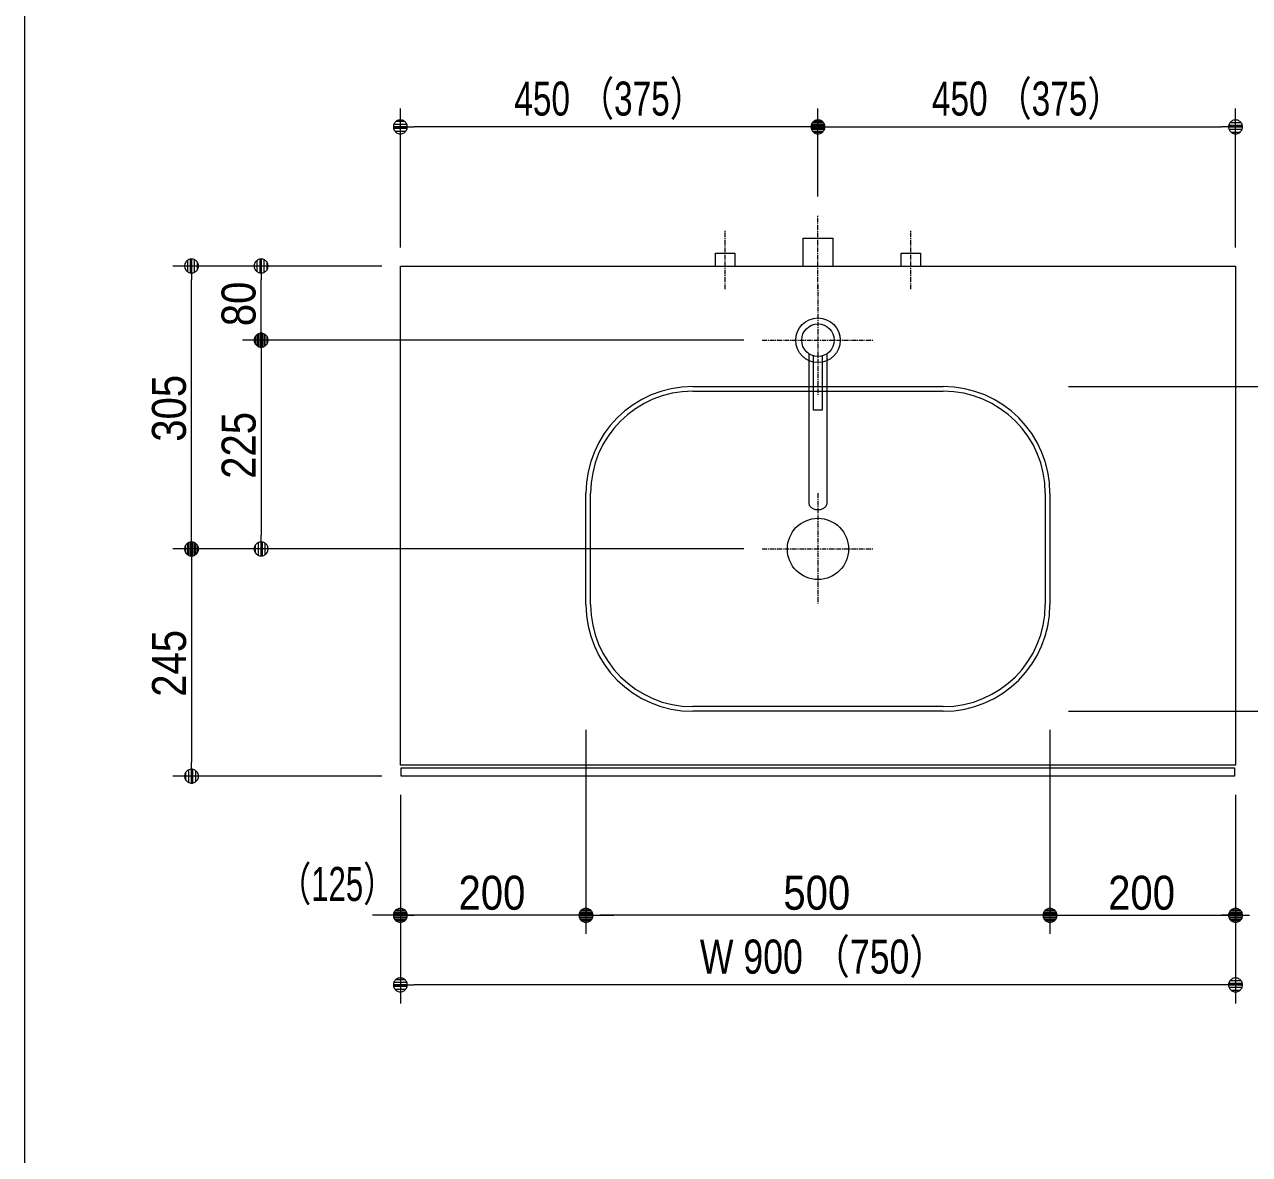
# Model space of a CAD drawing. Units: millimetres, scale not verified. Extents: x -6062 to 6062, y -3045 to 3045.
# Drawn here: x -368 to 953, y -778 to 440 of the extents above; entities that cross this region are included whole.
import ezdxf
from ezdxf.enums import TextEntityAlignment as Align

# ---------------------------------------------------------------- set-up
doc = ezdxf.new("R2010")
doc.units = ezdxf.units.MM
doc.header["$LTSCALE"] = 20
doc.linetypes.add('CHAIN1', pattern=[8, 5, -1, 1, -1])
for name, color, linetype, lineweight in [('0-0_1図面枠', 7, 'Continuous', 9), ('0-1_5ボウル・キャビネット', 7, 'Continuous', 9), ('0-2_2寸法-1', 7, 'Continuous', 9), ('0-3_0', 7, 'Continuous', 9), ('0-4_2寸法-2', 7, 'Continuous', 9), ('0-5_4給排水', 7, 'Continuous', 9)]:
    doc.layers.add(name, color=color, linetype=linetype, lineweight=lineweight)
doc.styles.add('ＭＳ Ｐゴシック', font='')
doc.styles.get('ＭＳ Ｐゴシック').set_extended_font_data('MS PGothic')

# ---------------------------------------------------------------- blocks, each defined once
blk = doc.blocks.new('グループ-4')
at = {"layer": '0-0_1図面枠'}
blk.add_line((28400, 41000), (28400, -48600), dxfattribs=at)
blk = doc.blocks.new('_Dot')
at = {"layer": '0-3_0'}
for p, q in [((-10, 0), (-20, 0)), ((9.78, 2), (-9.78, 2)), ((7.99, 6), (-7.99, 6)), ((9.16, -3.98), (-9.16, -3.98)), ((6, -7.98), (-6, -7.98))]:
    blk.add_line(p, q, dxfattribs=at)
for points in [[(10, 0), (9.92, 1.25), (9.69, 2.49), (9.3, 3.68), (8.76, 4.82), (8.09, 5.88), (7.29, 6.85), (6.37, 7.71), (5.36, 8.44), (4.26, 9.05), (3.09, 9.51), (1.87, 9.82), (0.63, 9.98), (-0.63, 9.98), (-1.87, 9.82), (-3.09, 9.51), (-4.26, 9.05), (-5.36, 8.44), (-6.37, 7.71), (-7.29, 6.85), (-8.09, 5.88), (-8.76, 4.82), (-9.3, 3.68), (-9.69, 2.49), (-9.92, 1.25), (-10, 0), (0, 0)], [(-10, 0), (-9.92, -1.25), (-9.69, -2.49), (-9.3, -3.68), (-8.76, -4.82), (-8.09, -5.88), (-7.29, -6.85), (-6.37, -7.71), (-5.36, -8.44), (-4.26, -9.05), (-3.09, -9.51), (-1.87, -9.82), (-0.63, -9.98), (0.63, -9.98), (1.87, -9.82), (3.09, -9.51), (4.26, -9.05), (5.36, -8.44), (6.37, -7.71), (7.29, -6.85), (8.09, -5.88), (8.76, -4.82), (9.3, -3.68), (9.69, -2.49), (9.92, -1.25), (10, 0), (0, 0)]]:
    blk.add_lwpolyline(points, close=True, dxfattribs=at)
blk = doc.blocks.new('グループ-54')
at = {"layer": '0-1_5ボウル・キャビネット'}
for p, q in [((42800, 1000), (48200, 1000)), ((42800, 900), (48200, 900)), ((40500, -3700), (40500, -1300)), ((40600, -3700), (40600, -1300)), ((50400, -1300), (50400, -3700)), ((50500, -1300), (50500, -3700)), ((48200, -5900), (42800, -5900)), ((48200, -6000), (42800, -6000))]:
    blk.add_line(p, q, dxfattribs=at)
for centre, radius, start, end in [((42800, -1300), 2300, 90, 180), ((42800, -1300), 2200, 90, 180), ((48200, -1300), 2300, 0, 90), ((48200, -1300), 2200, 0, 90), ((42800, -3700), 2300, 180, 270), ((42800, -3700), 2200, 180, 270), ((48200, -3700), 2300, 270, 0), ((48200, -3700), 2200, 270, 0)]:
    blk.add_arc(centre, radius, start, end, dxfattribs=at)
blk = doc.blocks.new('グループ-55')
at = {"layer": '0-1_5ボウル・キャビネット', "linetype": 'CHAIN1'}
for p, q in [((45500, -1300), (45500, -3700)), ((44300, -2500), (46700, -2500))]:
    blk.add_line(p, q, dxfattribs=at)
at = {"layer": '0-1_5ボウル・キャビネット'}
blk.add_circle((45500, -2500), 660, dxfattribs=at)
blk = doc.blocks.new('グループ-56')
at = {"layer": '0-1_5ボウル・キャビネット'}
for name in ['グループ-54', 'グループ-55']:
    blk.add_blockref(name, (0, 0), dxfattribs=at)
blk = doc.blocks.new('グループ-65')
at = {"layer": '0-5_4給排水', "linetype": 'CHAIN1'}
for p, q in [((45500, 3200), (45500, 800)), ((45500, 3200), (45500, 800)), ((44300, 2000), (46700, 2000)), ((44300, 2000), (46700, 2000))]:
    blk.add_line(p, q, dxfattribs=at)
at = {"layer": '0-5_4給排水'}
for points in [[(45300, 1712.8), (45300, -1500), (45300.8, -1513.8), (45303.3, -1527.9), (45307.7, -1542.2), (45314, -1556.4), (45322.3, -1570.4), (45332.6, -1583.8), (45344.7, -1596.6), (45358.6, -1608.3), (45373.9, -1618.9), (45390.6, -1628.2), (45408.1, -1636.1), (45426.4, -1642.5), (45445, -1647.3), (45463.6, -1650.7), (45482, -1652.6), (45500, -1653.2), (45518, -1652.6), (45536.4, -1650.7), (45555, -1647.3), (45573.6, -1642.5), (45591.9, -1636.1), (45609.4, -1628.2), (45626.1, -1618.9), (45641.4, -1608.3), (45655.3, -1596.6), (45667.4, -1583.8), (45677.7, -1570.4), (45686, -1556.4), (45692.3, -1542.2), (45696.7, -1527.9), (45699.2, -1513.8), (45700, -1500), (45700, 1712.8)], [(45300, 1712.8), (45300, -1500), (45300.8, -1513.8), (45303.3, -1527.9), (45307.7, -1542.2), (45314, -1556.4), (45322.3, -1570.4), (45332.6, -1583.8), (45344.7, -1596.6), (45358.6, -1608.3), (45373.9, -1618.9), (45390.6, -1628.2), (45408.1, -1636.1), (45426.4, -1642.5), (45445, -1647.3), (45463.6, -1650.7), (45482, -1652.6), (45500, -1653.2), (45518, -1652.6), (45536.4, -1650.7), (45555, -1647.3), (45573.6, -1642.5), (45591.9, -1636.1), (45609.4, -1628.2), (45626.1, -1618.9), (45641.4, -1608.3), (45655.3, -1596.6), (45667.4, -1583.8), (45677.7, -1570.4), (45686, -1556.4), (45692.3, -1542.2), (45696.7, -1527.9), (45699.2, -1513.8), (45700, -1500), (45700, 1712.8)], [(45400, 1664.6), (45400, 500), (45600, 500), (45600, 1664.6)], [(45400, 1664.6), (45400, 500), (45600, 500), (45600, 1664.6)]]:
    blk.add_lwpolyline(points, dxfattribs=at)
for radius in [480, 480, 350, 350]:
    blk.add_circle((45500, 2000), radius, dxfattribs=at)
blk = doc.blocks.new('グループ-74')
at = {"layer": '0-5_4給排水', "linetype": 'CHAIN1'}
blk.add_line((45500, 3100), (45500, 4700), dxfattribs=at)
at = {"layer": '0-5_4給排水'}
blk.add_lwpolyline([(45180, 3600), (45180, 4200), (45820, 4200), (45820, 3600)], dxfattribs=at)
blk = doc.blocks.new('止水栓_平面_W100')
at = {"layer": '0-5_4給排水', "linetype": 'CHAIN1'}
for p, q in [((-2000, -500), (-2000, 780)), ((2000, -500), (2000, 780))]:
    blk.add_line(p, q, dxfattribs=at)
at = {"layer": '0-5_4給排水'}
for points in [[(-2210, 0), (-2210, 280), (-1790, 280), (-1790, 0)], [(1790, 0), (1790, 280), (2210, 280), (2210, 0)]]:
    blk.add_lwpolyline(points, dxfattribs=at)

msp = doc.modelspace()

# ---------------------------------------------------------------- linework, layer by layer
at = {"layer": '0-1_5ボウル・キャビネット'}
for points in [[(37.5, 180), (937.5, 180), (937.5, -358), (37.5, -358)], [(38.5, -361), (936.5, -361), (936.5, -370), (38.5, -370)]]:
    msp.add_lwpolyline(points, close=True, dxfattribs=at)
at = {"layer": '0-2_2寸法-1'}
for p, q in [((37.5, 200), (37.5, 350)), ((487.5, 255), (487.5, 350)), ((487.5, 255), (487.5, 350)), ((937.5, 200), (937.5, 350)), ((472.49, 330), (52.51, 330)), ((502.51, 330), (922.49, 330)), ((-132.5, 180), (-207.5, 180)), ((17.5, 180), (-132.5, 180)), ((-187.5, -109.99), (-187.5, 164.99)), ((-112.5, 115.01), (-112.5, 164.99)), ((407.5, 100), (-132.5, 100)), ((407.5, 100), (-132.5, 100)), ((-112.5, 84.99), (-112.5, -109.99)), ((757.5, 50), (1107.5, 50)), ((-132.5, -125), (-207.5, -125)), ((-132.5, -125), (-207.5, -125)), ((407.5, -125), (-132.5, -125)), ((-187.5, -140.01), (-187.5, -354.99)), ((757.5, -300), (1107.5, -300)), ((237.5, -320), (237.5, -540)), ((737.5, -320), (737.5, -540)), ((17.5, -370), (-207.5, -370)), ((37.5, -390), (37.5, -540)), ((237.5, -390), (237.5, -540)), ((737.5, -390), (737.5, -540)), ((937.5, -390), (937.5, -540)), ((222.49, -520), (52.51, -520)), ((722.49, -520), (252.51, -520)), ((752.51, -520), (922.49, -520)), ((37.5, -540), (37.5, -615)), ((937.5, -540), (937.5, -615)), ((922.49, -595), (52.51, -595))]:
    msp.add_line(p, q, dxfattribs=at)
at = {"layer": '0-4_2寸法-2'}
for p, q in [((37.5, -390), (37.5, -540)), ((237.5, -390), (237.5, -540)), ((737.5, -390), (737.5, -540)), ((937.5, -390), (937.5, -540)), ((22.49, -520), (7.49, -520)), ((237.5, -520), (37.5, -520)), ((252.51, -520), (267.51, -520)), ((722.49, -520), (707.49, -520)), ((737.5, -520), (937.5, -520))]:
    msp.add_line(p, q, dxfattribs=at)

# ---------------------------------------------------------------- block references
at = {"layer": '0-0_1図面枠', "xscale": 0.05, "yscale": 0.05}
msp.add_blockref('グループ-4', (-1787.5, 0), dxfattribs=at)
at = {"layer": '0-1_5ボウル・キャビネット', "xscale": 0.05, "yscale": 0.05}
msp.add_blockref('グループ-56', (-1787.5, 0), dxfattribs=at)
at = {"layer": '0-2_2寸法-1', "xscale": 0.7503418, "yscale": 0.7503418}
for p, rotation in [((37.5, 330), 180), ((487.5, 330), 180), ((-187.5, 180), 90), ((-112.5, 180), 90), ((-112.5, 100), 270), ((-112.5, 100), 90), ((-187.5, -125), 270), ((-187.5, -125), 90), ((-112.5, -125), 270), ((-187.5, -370), 270), ((37.5, -520), 180), ((237.5, -520), 180), ((737.5, -520), 180), ((37.5, -595), 180)]:
    msp.add_blockref('_Dot', p, dxfattribs=dict(at, rotation=rotation))
for p in [(487.5, 330), (937.5, 330), (237.5, -520), (737.5, -520), (937.5, -520), (937.5, -595)]:
    msp.add_blockref('_Dot', p, dxfattribs=at)
at = {"layer": '0-4_2寸法-2', "xscale": 0.7503418, "yscale": 0.7503418}
for p in [(37.5, -520), (737.5, -520)]:
    msp.add_blockref('_Dot', p, dxfattribs=at)
at = {"layer": '0-4_2寸法-2', "xscale": 0.7503418, "yscale": 0.7503418, "rotation": 180}
for p in [(237.5, -520), (937.5, -520)]:
    msp.add_blockref('_Dot', p, dxfattribs=at)
at = {"layer": '0-5_4給排水', "xscale": 0.05, "yscale": 0.05}
for name, p in [('グループ-74', (-1787.5, 0)), ('止水栓_平面_W100', (487.5, 180)), ('グループ-65', (-1787.5, 0))]:
    msp.add_blockref(name, p, dxfattribs=at)

# ---------------------------------------------------------------- texts
at = {"layer": '0-2_2寸法-1', "style": 'ＭＳ Ｐゴシック'}
for s, height, width, p in [('450 （375）', 36.66, 0.75, (160.29, 331.19)), ('450 （375）', 36.66, 0.75, (610.29, 331.19)), ('200', 36.66, 0.9, (100.22, -524.96)), ('500', 36.66, 0.9, (450.22, -524.96)), ('200', 36.66, 0.9, (800.22, -524.96)), ('W 900 （750）', 36.69, 0.8, (360.23, -593.81))]:
    msp.add_text(s, height=height, dxfattribs=dict(at, width=width)).set_placement(p, align=Align.BOTTOM_LEFT)
at = {"layer": '0-2_2寸法-1', "style": 'ＭＳ Ｐゴシック', "width": 0.9}
for s, p in [('80', (-107.54, 115.12)), ('305', (-182.54, -9.39)), ('225', (-107.44, -49.39)), ('245', (-182.44, -284.39))]:
    msp.add_text(s, height=36.66, rotation=90, dxfattribs=at).set_placement(p, align=Align.BOTTOM_LEFT)
at = {"layer": '0-4_2寸法-2', "style": 'ＭＳ Ｐゴシック', "width": 0.7}
msp.add_text('（125）', height=36.66, dxfattribs=at).set_placement((-93.57, -515.51), align=Align.BOTTOM_LEFT)

doc.saveas('drawing.dxf')
